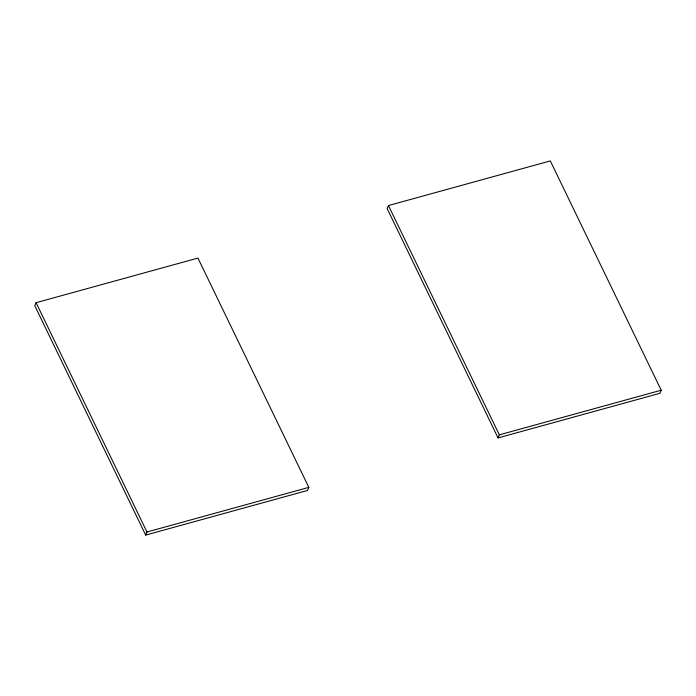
<?xml version="1.0" encoding="UTF-8"?>
<svg xmlns="http://www.w3.org/2000/svg" width="696" height="696" viewBox="0 0 696 696"><rect width="100%" height="100%" fill="white"/><g stroke="black" fill="none" stroke-linecap="round" stroke-linejoin="round"><path stroke-width="1.04" d="M36.079 302.699L34.8 305.779L145.681 535.076L307.545 490.454L308.824 487.365L197.942 258.077L36.079 302.699L146.96 531.996L145.681 535.076M388.455 205.546L387.176 208.635L498.058 437.923L659.921 393.301L661.2 390.221L550.318 160.924L388.455 205.546L499.337 434.843L498.058 437.923M146.96 531.996L308.824 487.365M499.337 434.843L661.2 390.221"/></g></svg>
